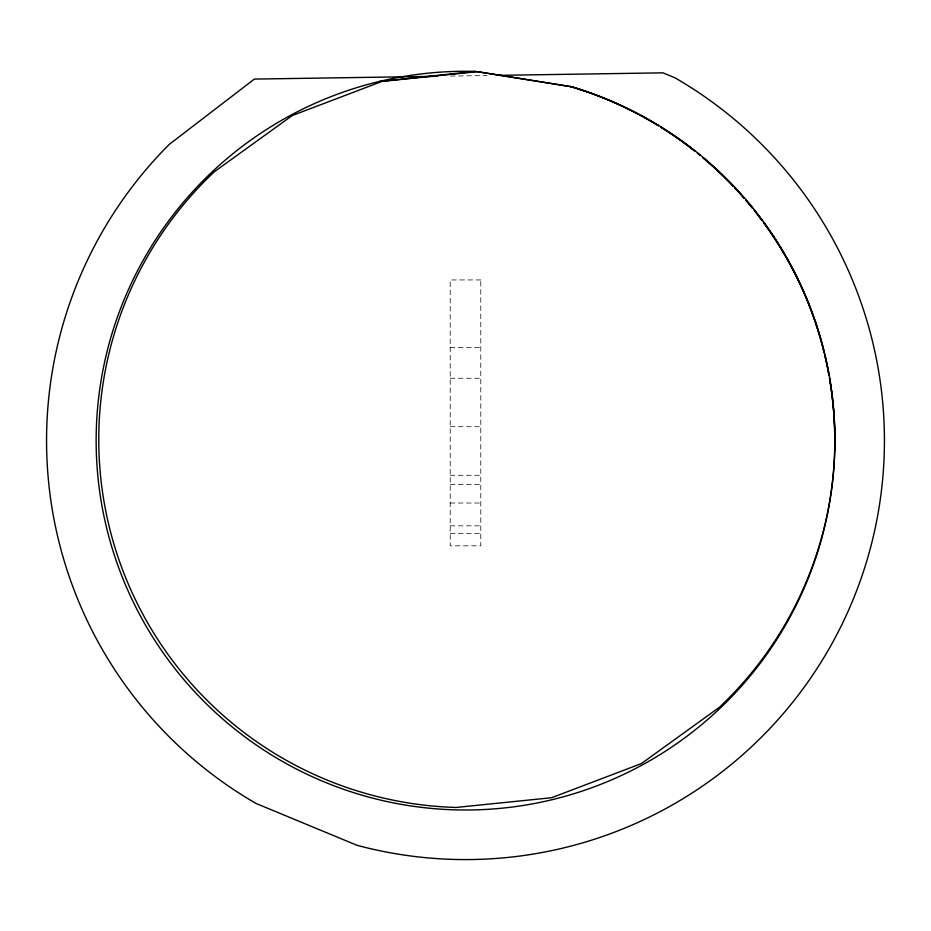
<?xml version="1.0" encoding="UTF-8"?>
<svg xmlns="http://www.w3.org/2000/svg" width="931" height="931" viewBox="0 0 931 931"><rect width="100%" height="100%" fill="white"/><g stroke="black" fill="none" stroke-linecap="round" stroke-linejoin="round"><path stroke-width="0.7" stroke-dasharray="4.66 3.49" d="M450.523 76.086L487.018 75.527M450.208 347.67L480.792 347.67M450.208 378.254L480.792 378.254M450.208 426.724L480.792 426.724M450.208 475.276L480.792 475.276M450.208 484.353L480.792 484.353M450.208 503.019L480.792 503.019M450.208 525.84L480.792 525.84M450.208 533.603L480.792 533.603M480.792 279.952L450.208 279.952L450.208 545.834L480.792 545.834L480.792 279.952"/><path stroke-width="1.4" d="M379.313 81.486L475.206 71.408L570.435 86.502A369.351 369.351 0 0 1 658.52 125.732A369.072 369.072 0 0 0 570.982 86.688L570.435 86.502M437.442 76.295L254.361 79.088L169.256 144.398A418.95 418.95 0 0 0 256.025 803.453L357.073 845.313A418.95 418.95 0 0 0 674.975 77.82L662.953 72.839L497.038 75.376M829.568 378.382A369.351 369.351 0 0 1 503.892 807.992A369.351 369.351 0 0 1 96.428 455.015A369.351 369.351 0 0 1 475.206 71.408M699.658 155A369.351 369.351 0 0 0 697.412 153.161A369.072 369.072 0 0 1 699.658 155M824.319 353.07A369.351 369.351 0 0 0 763.909 222.986A369.072 369.072 0 0 1 824.272 353.082M829.498 378.393A369.072 369.072 0 0 1 834.618 450.348M292.218 115.549L214.305 171.781A368.059 368.059 0 0 0 456.039 807.456L551.618 797.716L641.424 763.56L719.337 707.327A368.059 368.059 0 0 0 572.46 86.979L477.615 71.652L382.024 81.404L292.218 115.549M695.143 151.357A369.351 369.351 0 0 0 660.952 127.233A369.072 369.072 0 0 1 695.143 151.346M733.442 186.421A369.351 369.351 0 0 0 703.01 157.781A369.072 369.072 0 0 1 733.442 186.421M744.055 198.094A369.351 369.351 0 0 0 734.431 187.457A369.072 369.072 0 0 1 744.055 198.094M752.411 208.044A369.351 369.351 0 0 0 745.94 200.27A369.072 369.072 0 0 1 752.411 208.044M762.186 220.647A369.351 369.351 0 0 0 754.226 210.301A369.072 369.072 0 0 1 762.186 220.647M829.067 375.53A369.351 369.351 0 0 0 824.657 354.455A369.072 369.072 0 0 1 829.009 375.554"/></g></svg>
